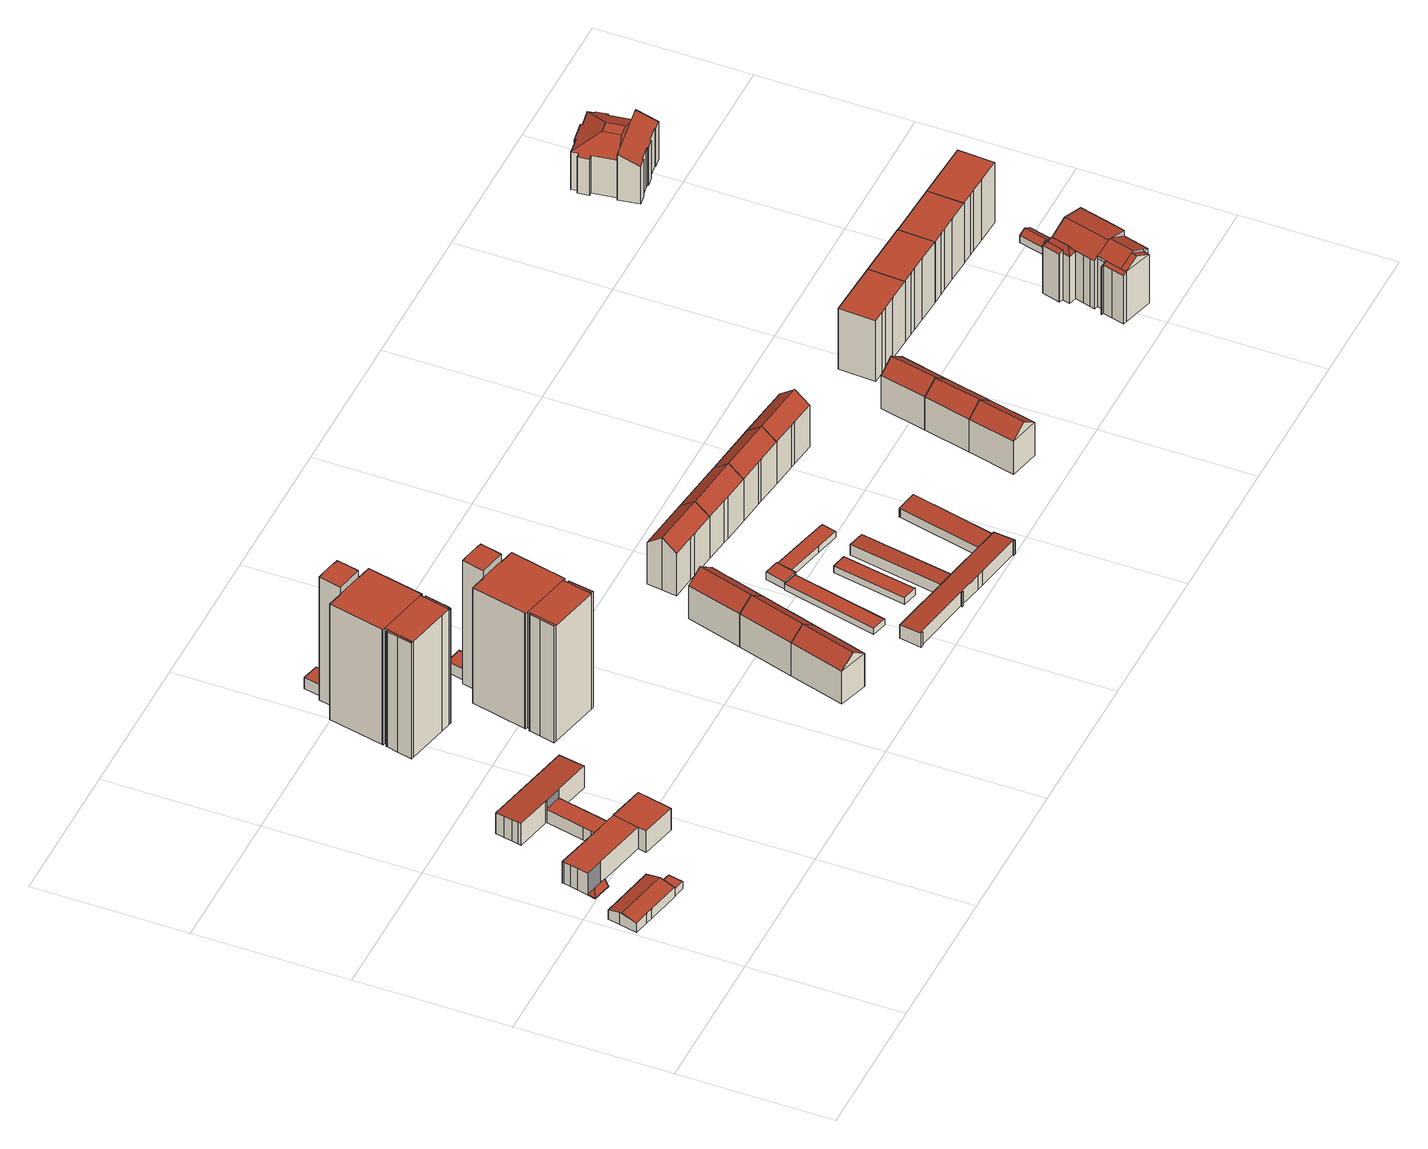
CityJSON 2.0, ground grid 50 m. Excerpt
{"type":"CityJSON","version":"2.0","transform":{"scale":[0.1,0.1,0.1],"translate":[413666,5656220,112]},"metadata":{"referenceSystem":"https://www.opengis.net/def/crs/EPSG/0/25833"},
"CityObjects":{
"building1":{"type":"Building","attributes":{"Dachtyp_tdc":"tdcFreeFormRoof","Gemeindeschluessel":14612000,"Dachneigung":14.28,"QualitaetDacherkennung":90,"Geometrietyp2DReferenz":"3000","measuredHeight":4.74,"function":"31001_9998","roofType":"5000"},"geometry":[{"type":"Solid","lod":"2","boundaries":[[[[0,1,2,3]],[[1,4,5,2]],[[4,6,7,5]],[[6,8,9,7]],[[8,10,11,9]],[[10,12,13,11]],[[12,14,15,13]],[[14,0,3,15]],[[16,14,12,10,17]],[[4,1,0,16,17,8,6]],[[10,8,17]],[[0,14,16]],[[3,2,5,7,9,11,13,15]]]],"semantics":{"surfaces":[{"type":"WallSurface"},{"type":"RoofSurface"},{"type":"GroundSurface"}],"values":[[0,0,0,0,0,0,0,0,1,1,0,0,2]]}}]},
"building2":{"type":"Building","attributes":{"Dachtyp_tdc":"tdcPolyFlatRoof","Gemeindeschluessel":14612000,"Dachneigung":0,"QualitaetDacherkennung":52,"Geometrietyp2DReferenz":"3000","measuredHeight":2.76,"function":"31001_9998","roofType":"1000"},"geometry":[{"type":"Solid","lod":"2","boundaries":[[[[18,19,20,21]],[[19,22,23,20]],[[22,24,25,23]],[[24,26,27,25]],[[26,18,21,27]],[[26,24,22,19,18]],[[21,20,23,25,27]]]],"semantics":{"surfaces":[{"type":"WallSurface"},{"type":"RoofSurface"},{"type":"GroundSurface"}],"values":[[0,0,0,0,0,1,2]]}}]},
"building3":{"type":"Building","attributes":{"Gemeindeschluessel":14612000,"Geometrietyp2DReferenz":"3000","function":"31001_9998","roofType":"9999"},"children":["building3-1","building3-2","building3-3","building3-4","building3-5"]},
"building3-1":{"type":"BuildingPart","attributes":{"Dachtyp_tdc":"tdcPolyFlatRoof","Dachneigung":0,"QualitaetDacherkennung":55,"Geometrietyp2DReferenz":"3000","measuredHeight":8.08,"roofType":"1000"},"parents":["building3"],"geometry":[{"type":"MultiSurface","lod":"2","boundaries":[[[28,29,30,31,32]],[[33,34,35,36,37]],[[38,39,40,41]],[[39,42,43,40]],[[42,44,45,43]],[[44,46,47,45]],[[46,48,49,47]],[[48,50,49]],[[46,44,42,39,38,34,33,29,28,48]],[[31,30,37,36,41,40,43,45,47,49]]],"semantics":{"surfaces":[{"type":"WallSurface"},{"type":"RoofSurface"},{"type":"GroundSurface"}],"values":[0,0,0,0,0,0,0,0,1,2]}}]},
"building3-2":{"type":"BuildingPart","attributes":{"Dachtyp_tdc":"tdcPolyFlatRoof","Dachneigung":0,"QualitaetDacherkennung":83,"Geometrietyp2DReferenz":"3000","measuredHeight":4.84,"roofType":"1000"},"parents":["building3"],"geometry":[{"type":"MultiSurface","lod":"2","boundaries":[[[50,51,52,49]],[[51,53,54,52]],[[53,55,56,54]],[[55,57,58,56]],[[59,60,61,62]],[[60,63,64,61]],[[63,32,31,64]],[[32,63,60,59,57,55,53,51,50,65]],[[49,52,54,56,58,62,61,64,31,66]]],"semantics":{"surfaces":[{"type":"WallSurface"},{"type":"RoofSurface"},{"type":"GroundSurface"}],"values":[0,0,0,0,0,0,0,1,2]}}]},
"building3-3":{"type":"BuildingPart","attributes":{"Dachtyp_tdc":"tdcPolyFlatRoof","Dachneigung":0,"QualitaetDacherkennung":49,"Geometrietyp2DReferenz":"3000","measuredHeight":8.12,"roofType":"1000"},"parents":["building3"],"geometry":[{"type":"MultiSurface","lod":"2","boundaries":[[[67,33,37,68]],[[69,70,30,29]],[[69,71,72,70]],[[71,73,74,72]],[[73,67,68,74]],[[73,71,69,29,33,67]],[[68,37,30,70,72,74]]],"semantics":{"surfaces":[{"type":"WallSurface"},{"type":"RoofSurface"},{"type":"GroundSurface"}],"values":[0,0,0,0,0,1,2]}}]},
"building3-4":{"type":"BuildingPart","attributes":{"Dachtyp_tdc":"tdcPolyFlatRoof","Dachneigung":3.36,"QualitaetDacherkennung":77,"Geometrietyp2DReferenz":"3000","measuredHeight":8.3,"roofType":"2100"},"parents":["building3"],"geometry":[{"type":"MultiSurface","lod":"2","boundaries":[[[75,76,77,58,57]],[[76,78,79,77]],[[78,80,81,79]],[[80,82,83,81]],[[82,84,85,83]],[[84,86,87,85]],[[86,88,89,87]],[[88,90,91,89]],[[90,92,62,91]],[[92,59,62]],[[90,88,86,84,82,80,78,76,75,92]],[[58,77,79,81,83,85,87,89,91,62]]],"semantics":{"surfaces":[{"type":"WallSurface"},{"type":"RoofSurface"},{"type":"GroundSurface"}],"values":[0,0,0,0,0,0,0,0,0,0,1,2]}}]},
"building3-5":{"type":"BuildingPart","attributes":{"Dachtyp_tdc":"tdcFreeFormRoof","Dachneigung":56.75,"QualitaetDacherkennung":20,"Geometrietyp2DReferenz":"3000","measuredHeight":2.25,"roofType":"5000"},"parents":["building3"],"geometry":[{"type":"MultiSurface","lod":"2","boundaries":[[[93,94,95,96]],[[94,97,41,95]],[[35,98,99,36]],[[98,93,96,99]],[[97,94,100]],[[94,93,98,100]],[[98,35,97,100]],[[96,95,41,36,99]]],"semantics":{"surfaces":[{"type":"WallSurface"},{"type":"RoofSurface"},{"type":"GroundSurface"}],"values":[0,0,0,0,1,1,1,2]}}]},
"building4":{"type":"Building","attributes":{"Gemeindeschluessel":14612000,"Geometrietyp2DReferenz":"3000","function":"31001_9998","roofType":"9999"},"children":["building4-1","building4-2","building4-3","building4-4","building4-5","building4-6"]},
"building4-1":{"type":"BuildingPart","attributes":{"Dachtyp_tdc":"tdcPolyFlatRoof","Dachneigung":0,"QualitaetDacherkennung":45,"Geometrietyp2DReferenz":"3000","measuredHeight":4.09,"roofType":"1000"},"parents":["building4"],"geometry":[{"type":"MultiSurface","lod":"2","boundaries":[[[101,102,103,104]],[[102,105,106,103]],[[107,101,104,108]],[[107,105,102,101]],[[104,103,106,108]]],"semantics":{"surfaces":[{"type":"WallSurface"},{"type":"RoofSurface"},{"type":"GroundSurface"}],"values":[0,0,0,1,2]}}]},
"building4-2":{"type":"BuildingPart","attributes":{"Dachtyp_tdc":"tdcFreeFormRoof","Dachneigung":56.11,"QualitaetDacherkennung":26,"Geometrietyp2DReferenz":"3000","measuredHeight":44.16,"roofType":"5000"},"parents":["building4"],"geometry":[{"type":"MultiSurface","lod":"2","boundaries":[[[109,110,111,112]],[[110,113,114,111]],[[113,115,116,114]],[[117,115,113]],[[118,117,113,110]],[[118,110,109]],[[117,118,109,115]],[[112,111,114,116]]],"semantics":{"surfaces":[{"type":"WallSurface"},{"type":"RoofSurface"},{"type":"GroundSurface"}],"values":[0,0,0,1,1,1,1,2]}}]},
"building4-3":{"type":"BuildingPart","attributes":{"Dachtyp_tdc":"tdcPolyFlatRoof","Dachneigung":0,"QualitaetDacherkennung":41,"Geometrietyp2DReferenz":"3000","measuredHeight":46.63,"roofType":"1000"},"parents":["building4"],"geometry":[{"type":"MultiSurface","lod":"2","boundaries":[[[119,106,105]],[[119,120,121,106]],[[120,122,123,121]],[[122,124,123]],[[125,126,127]],[[125,128,129,126]],[[128,130,108,129]],[[130,107,108]],[[128,125,122,120,119,130]],[[106,121,123,126,129,108]]],"semantics":{"surfaces":[{"type":"WallSurface"},{"type":"RoofSurface"},{"type":"GroundSurface"}],"values":[0,0,0,0,0,0,0,0,1,2]}}]},
"building4-4":{"type":"BuildingPart","attributes":{"Dachtyp_tdc":"tdcFreeFormRoof","Dachneigung":44.93,"QualitaetDacherkennung":40,"Geometrietyp2DReferenz":"3000","measuredHeight":44.19,"roofType":"5000"},"parents":["building4"],"geometry":[{"type":"MultiSurface","lod":"2","boundaries":[[[131,132,133,134]],[[132,135,136,133]],[[135,137,138,136]],[[139,140,141,142]],[[139,131,134,140]],[[137,135,143]],[[135,132,131,139,144,143]],[[139,142,144]],[[142,137,143,144]],[[134,133,136,138,141,140]]],"semantics":{"surfaces":[{"type":"WallSurface"},{"type":"RoofSurface"},{"type":"GroundSurface"}],"values":[0,0,0,0,0,1,1,1,1,2]}}]},
"building4-5":{"type":"BuildingPart","attributes":{"Dachtyp_tdc":"tdcPolyFlatRoof","Dachneigung":0,"QualitaetDacherkennung":53,"Geometrietyp2DReferenz":"3000","measuredHeight":43.76,"roofType":"1000"},"parents":["building4"],"geometry":[{"type":"MultiSurface","lod":"2","boundaries":[[[145,146,147,116,115]],[[146,142,141,147]],[[137,148,149,138]],[[150,151,109,112,152]],[[150,148,137,142,146,145,151]],[[112,116,147,141,138,149,152]]],"semantics":{"surfaces":[{"type":"WallSurface"},{"type":"RoofSurface"},{"type":"GroundSurface"}],"values":[0,0,0,0,1,2]}}]},
"building4-6":{"type":"BuildingPart","attributes":{"Dachtyp_tdc":"tdcPolyFlatRoof","Dachneigung":0,"QualitaetDacherkennung":60,"Geometrietyp2DReferenz":"3000","measuredHeight":43.77,"roofType":"1000"},"parents":["building4"],"geometry":[{"type":"MultiSurface","lod":"2","boundaries":[[[148,153,154,149]],[[153,155,156,154]],[[155,157,158,156]],[[157,127,126,158]],[[124,159,160,123]],[[159,161,162,160]],[[161,150,152,162]],[[150,161,159,124,127,157,155,153,148]],[[149,154,156,158,126,123,160,162,152]]],"semantics":{"surfaces":[{"type":"WallSurface"},{"type":"RoofSurface"},{"type":"GroundSurface"}],"values":[0,0,0,0,0,0,0,1,2]}}]},
"building5":{"type":"Building","attributes":{"Gemeindeschluessel":14612000,"Geometrietyp2DReferenz":"3000","function":"31001_9998","roofType":"9999"},"children":["building5-1","building5-2","building5-3","building5-4","building5-5","building5-6"]},
"building5-1":{"type":"BuildingPart","attributes":{"Dachtyp_tdc":"tdcPolyFlatRoof","Dachneigung":0,"QualitaetDacherkennung":74,"Geometrietyp2DReferenz":"3000","measuredHeight":44.19,"roofType":"1000"},"parents":["building5"],"geometry":[{"type":"MultiSurface","lod":"2","boundaries":[[[163,164,165,166,167]],[[164,168,169,165]],[[168,170,171,169]],[[170,172,173,171]],[[172,174,175,176,173]],[[172,170,168,164,163,174]],[[176,166,165,169,171,173]]],"semantics":{"surfaces":[{"type":"WallSurface"},{"type":"RoofSurface"},{"type":"GroundSurface"}],"values":[0,0,0,0,0,1,2]}}]},
"building5-2":{"type":"BuildingPart","attributes":{"Dachtyp_tdc":"tdcPolyFlatRoof","Dachneigung":0,"QualitaetDacherkennung":41,"Geometrietyp2DReferenz":"3000","measuredHeight":46.55,"roofType":"1000"},"parents":["building5"],"geometry":[{"type":"MultiSurface","lod":"2","boundaries":[[[177,178,179,180,181]],[[178,182,183,184,179]],[[185,186,187]],[[185,188,189,186]],[[188,190,191,189]],[[190,192,191]],[[188,185,182,178,177,190]],[[180,179,184,186,189,191]]],"semantics":{"surfaces":[{"type":"WallSurface"},{"type":"RoofSurface"},{"type":"GroundSurface"}],"values":[0,0,0,0,0,0,1,2]}}]},
"building5-3":{"type":"BuildingPart","attributes":{"Dachtyp_tdc":"tdcPolyFlatRoof","Dachneigung":0,"QualitaetDacherkennung":63,"Geometrietyp2DReferenz":"3000","measuredHeight":43.73,"roofType":"1000"},"parents":["building5"],"geometry":[{"type":"MultiSurface","lod":"2","boundaries":[[[183,193,194,184]],[[193,195,196,194]],[[195,197,198,196]],[[197,199,200,198]],[[199,201,200]],[[202,203,204]],[[202,205,206,203]],[[205,207,208,206]],[[207,209,210,208]],[[209,187,186,210]],[[209,207,205,202,199,197,195,193,183,187]],[[184,194,196,198,200,203,206,208,210,186]]],"semantics":{"surfaces":[{"type":"WallSurface"},{"type":"RoofSurface"},{"type":"GroundSurface"}],"values":[0,0,0,0,0,0,0,0,0,0,1,2]}}]},
"building5-4":{"type":"BuildingPart","attributes":{"Dachtyp_tdc":"tdcPolyFlatRoof","Dachneigung":3.86,"QualitaetDacherkennung":61,"Geometrietyp2DReferenz":"3000","measuredHeight":44.02,"roofType":"2100"},"parents":["building5"],"geometry":[{"type":"MultiSurface","lod":"2","boundaries":[[[211,212,213,214]],[[212,215,216,213]],[[215,217,218,219,216]],[[215,212,211,220,217]],[[219,214,213,216]]],"semantics":{"surfaces":[{"type":"WallSurface"},{"type":"RoofSurface"},{"type":"GroundSurface"}],"values":[0,0,0,1,2]}}]},
"building5-5":{"type":"BuildingPart","attributes":{"Dachtyp_tdc":"tdcPolyFlatRoof","Dachneigung":0,"QualitaetDacherkennung":42,"Geometrietyp2DReferenz":"3000","measuredHeight":4.1,"roofType":"1000"},"parents":["building5"],"geometry":[{"type":"MultiSurface","lod":"2","boundaries":[[[192,221,222,191]],[[221,223,224,222]],[[223,181,180,224]],[[181,223,221,192]],[[191,222,224,180]]],"semantics":{"surfaces":[{"type":"WallSurface"},{"type":"RoofSurface"},{"type":"GroundSurface"}],"values":[0,0,0,1,2]}}]},
"building5-6":{"type":"BuildingPart","attributes":{"Dachtyp_tdc":"tdcPolyFlatRoof","Dachneigung":0,"QualitaetDacherkennung":57,"Geometrietyp2DReferenz":"3000","measuredHeight":43.72,"roofType":"1000"},"parents":["building5"],"geometry":[{"type":"MultiSurface","lod":"2","boundaries":[[[201,225,211,214,200]],[[218,167,166,219]],[[175,204,203,176]],[[175,167,218,220,225,201,204]],[[203,200,214,219,166,176]]],"semantics":{"surfaces":[{"type":"WallSurface"},{"type":"RoofSurface"},{"type":"GroundSurface"}],"values":[0,0,0,1,2]}}]},
"building6":{"type":"Building","attributes":{"Dachtyp_tdc":"tdcFreeFormRoof","Gemeindeschluessel":14612000,"Dachneigung":37.16,"QualitaetDacherkennung":89,"Geometrietyp2DReferenz":"3000","measuredHeight":16.33,"function":"31001_9998","roofType":"5000"},"geometry":[{"type":"Solid","lod":"2","boundaries":[[[[226,227,228,229]],[[227,230,231,228]],[[230,232,233,231]],[[232,234,235,233]],[[234,236,237,235]],[[236,226,229,237]],[[234,232,230,238,239,236]],[[239,238,227,226]],[[226,236,239]],[[230,227,238]],[[229,228,231,233,235,237]]]],"semantics":{"surfaces":[{"type":"WallSurface"},{"type":"RoofSurface"},{"type":"GroundSurface"}],"values":[[0,0,0,0,0,0,1,1,0,0,2]]}}]},
"building7":{"type":"Building","attributes":{"Dachtyp_tdc":"tdcGableRoof","Gemeindeschluessel":14612000,"Dachneigung":36.97,"QualitaetDacherkennung":92,"Geometrietyp2DReferenz":"3000","measuredHeight":16.32,"function":"31001_9998","roofType":"3100"},"geometry":[{"type":"Solid","lod":"2","boundaries":[[[[240,241,242,243]],[[241,230,231,242]],[[230,244,245,231]],[[244,227,228,245]],[[227,246,247,228]],[[246,248,249,247]],[[248,250,251,249]],[[250,252,253,251]],[[252,240,243,253]],[[248,246,227,244]],[[244,230,241,240,252,250,248]],[[243,242,231,245,228,247,249,251,253]]]],"semantics":{"surfaces":[{"type":"WallSurface"},{"type":"RoofSurface"},{"type":"GroundSurface"}],"values":[[0,0,0,0,0,0,0,0,0,1,1,2]]}}]},
"building8":{"type":"Building","attributes":{"Dachtyp_tdc":"tdcFreeFormRoof","Gemeindeschluessel":14612000,"Dachneigung":36.75,"QualitaetDacherkennung":87,"Geometrietyp2DReferenz":"3000","measuredHeight":16.34,"function":"31001_9998","roofType":"5000"},"geometry":[{"type":"Solid","lod":"2","boundaries":[[[[246,254,255,247]],[[254,256,257,255]],[[256,258,259,257]],[[258,260,261,259]],[[260,262,263,261]],[[262,250,251,263]],[[250,246,247,251]],[[262,260,258,256,264,248,250]],[[248,264,254,246]],[[256,254,264]],[[246,250,248]],[[247,255,257,259,261,263,251]]]],"semantics":{"surfaces":[{"type":"WallSurface"},{"type":"RoofSurface"},{"type":"GroundSurface"}],"values":[[0,0,0,0,0,0,0,1,1,0,0,2]]}}]},
"building9":{"type":"Building","attributes":{"Dachtyp_tdc":"tdcPolyFlatRoof","Gemeindeschluessel":14612000,"Dachneigung":0,"QualitaetDacherkennung":76,"Geometrietyp2DReferenz":"3000","measuredHeight":2.21,"function":"31001_2463","roofType":"1000"},"geometry":[{"type":"Solid","lod":"2","boundaries":[[[[265,266,267,268]],[[266,269,270,267]],[[269,271,272,270]],[[271,273,274,272]],[[273,265,268,274]],[[273,271,269,266,265]],[[268,267,270,272,274]]]],"semantics":{"surfaces":[{"type":"WallSurface"},{"type":"RoofSurface"},{"type":"GroundSurface"}],"values":[[0,0,0,0,0,1,2]]}}]},
"building10":{"type":"Building","attributes":{"Dachtyp_tdc":"tdcGableRoof","Gemeindeschluessel":14612000,"Dachneigung":37.41,"QualitaetDacherkennung":75,"Geometrietyp2DReferenz":"3000","measuredHeight":19.54,"function":"31001_9998","roofType":"3100"},"geometry":[{"type":"Solid","lod":"2","boundaries":[[[[275,276,277,278]],[[276,279,280,277]],[[279,281,282,280]],[[281,283,284,282]],[[283,285,286,284]],[[285,287,288,286]],[[287,289,290,288]],[[289,275,278,290]],[[285,283,281,279,276,275]],[[275,289,287,285]],[[278,277,280,282,284,286,288,290]]]],"semantics":{"surfaces":[{"type":"WallSurface"},{"type":"RoofSurface"},{"type":"GroundSurface"}],"values":[[0,0,0,0,0,0,0,0,1,1,2]]}}]},
"building11":{"type":"Building","attributes":{"Dachtyp_tdc":"tdcPolyFlatRoof","Gemeindeschluessel":14612000,"Dachneigung":4.14,"QualitaetDacherkennung":70,"Geometrietyp2DReferenz":"3000","measuredHeight":5.42,"function":"31001_9998","roofType":"2100"},"geometry":[{"type":"Solid","lod":"2","boundaries":[[[[291,292,293,294]],[[292,295,296,293]],[[295,297,298,296]],[[297,299,300,298]],[[299,301,302,300]],[[301,303,304,302]],[[303,305,306,304]],[[305,307,308,306]],[[307,309,310,308]],[[309,311,312,310]],[[311,313,314,312]],[[313,315,316,314]],[[315,317,318,316]],[[317,319,320,318]],[[319,321,322,320]],[[321,323,324,322]],[[323,325,326,324]],[[325,327,328,326]],[[327,329,330,328]],[[329,331,332,330]],[[333,334,335,336]],[[334,291,294,335]],[[334,333,331,329,327,325,323,321,319,317,315,313,311,309,307,305,303,301,299,297,295,292,291]],[[294,293,296,298,300,302,304,306,308,310,312,314,316,318,320,322,324,326,328,330,332,336,335]],[[331,333,336,332]]]],"semantics":{"surfaces":[{"type":"WallSurface"},{"type":"RoofSurface"},{"type":"GroundSurface"}],"values":[[0,0,0,0,0,0,0,0,0,0,0,0,0,0,0,0,0,0,0,0,0,0,1,2,0]]}}]},
"building12":{"type":"Building","attributes":{"Dachtyp_tdc":"tdcPolyFlatRoof","Gemeindeschluessel":14612000,"Dachneigung":2.74,"QualitaetDacherkennung":58,"Geometrietyp2DReferenz":"3000","measuredHeight":3.02,"function":"31001_2463","roofType":"2100"},"geometry":[{"type":"Solid","lod":"2","boundaries":[[[[337,338,339,272]],[[338,340,341,339]],[[340,342,343,341]],[[342,344,345,343]],[[344,346,274,345]],[[346,337,272,274]],[[346,344,342,340,338,337]],[[272,339,341,343,345,274]]]],"semantics":{"surfaces":[{"type":"WallSurface"},{"type":"RoofSurface"},{"type":"GroundSurface"}],"values":[[0,0,0,0,0,0,1,2]]}}]},
"building13":{"type":"Building","attributes":{"Dachtyp_tdc":"tdcPolyFlatRoof","Gemeindeschluessel":14612000,"Dachneigung":0,"QualitaetDacherkennung":79,"Geometrietyp2DReferenz":"3000","measuredHeight":2.5,"function":"31001_2463","roofType":"1000"},"geometry":[{"type":"Solid","lod":"2","boundaries":[[[[347,348,349,350]],[[348,351,352,349]],[[351,353,354,352]],[[353,355,356,354]],[[355,357,358,356]],[[357,347,350,358]],[[357,355,353,351,348,347]],[[350,349,352,354,356,358]]]],"semantics":{"surfaces":[{"type":"WallSurface"},{"type":"RoofSurface"},{"type":"GroundSurface"}],"values":[[0,0,0,0,0,0,1,2]]}}]},
"building14":{"type":"Building","attributes":{"Dachtyp_tdc":"tdcPolyFlatRoof","Gemeindeschluessel":14612000,"Dachneigung":4.33,"QualitaetDacherkennung":87,"Geometrietyp2DReferenz":"3000","measuredHeight":4.08,"function":"31001_2463","roofType":"2100"},"geometry":[{"type":"Solid","lod":"2","boundaries":[[[[359,360,361,362]],[[360,363,364,361]],[[363,365,366,364]],[[365,359,362,366]],[[365,363,360,359]],[[362,361,364,366]]]],"semantics":{"surfaces":[{"type":"WallSurface"},{"type":"RoofSurface"},{"type":"GroundSurface"}],"values":[[0,0,0,0,1,2]]}}]},
"building15":{"type":"Building","attributes":{"Dachtyp_tdc":"tdcPolyFlatRoof","Gemeindeschluessel":14612000,"Dachneigung":0,"QualitaetDacherkennung":48,"Geometrietyp2DReferenz":"3000","measuredHeight":2.3,"function":"31001_2463","roofType":"1000"},"geometry":[{"type":"Solid","lod":"2","boundaries":[[[[367,368,369,370]],[[368,371,372,369]],[[371,373,374,372]],[[373,375,376,374]],[[375,377,378,376]],[[377,367,370,378]],[[377,375,373,371,368,367]],[[370,369,372,374,376,378]]]],"semantics":{"surfaces":[{"type":"WallSurface"},{"type":"RoofSurface"},{"type":"GroundSurface"}],"values":[[0,0,0,0,0,0,1,2]]}}]},
"building16":{"type":"Building","attributes":{"Dachtyp_tdc":"tdcFreeFormRoof","Gemeindeschluessel":14612000,"Dachneigung":37.46,"QualitaetDacherkennung":74,"Geometrietyp2DReferenz":"3000","measuredHeight":19.56,"function":"31001_9998","roofType":"5000"},"geometry":[{"type":"Solid","lod":"2","boundaries":[[[[379,380,381,382]],[[380,383,384,381]],[[383,276,277,384]],[[276,289,290,277]],[[289,385,386,290]],[[385,379,382,386]],[[387,385,289,275]],[[380,379,387,275,276,383]],[[379,385,387]],[[289,276,275]],[[382,381,384,277,290,386]]]],"semantics":{"surfaces":[{"type":"WallSurface"},{"type":"RoofSurface"},{"type":"GroundSurface"}],"values":[[0,0,0,0,0,0,1,1,0,0,2]]}}]},
"building17":{"type":"Building","attributes":{"Dachtyp_tdc":"tdcPolyFlatRoof","Gemeindeschluessel":14612000,"Dachneigung":3.91,"QualitaetDacherkennung":74,"Geometrietyp2DReferenz":"3000","measuredHeight":3.69,"function":"31001_2463","roofType":"2100"},"geometry":[{"type":"Solid","lod":"2","boundaries":[[[[388,389,390,391]],[[389,392,393,390]],[[392,394,395,393]],[[394,396,397,395]],[[396,388,391,397]],[[396,394,392,389,388]],[[391,390,393,395,397]]]],"semantics":{"surfaces":[{"type":"WallSurface"},{"type":"RoofSurface"},{"type":"GroundSurface"}],"values":[[0,0,0,0,0,1,2]]}}]},
"building18":{"type":"Building","attributes":{"Dachtyp_tdc":"tdcGableRoof","Gemeindeschluessel":14612000,"Dachneigung":37.3,"QualitaetDacherkennung":74,"Geometrietyp2DReferenz":"3000","measuredHeight":19.56,"function":"31001_9998","roofType":"3100"},"geometry":[{"type":"Solid","lod":"2","boundaries":[[[[398,379,382,399]],[[379,387,400,382]],[[387,385,386,400]],[[385,401,402,386]],[[401,403,404,402]],[[403,405,406,404]],[[405,407,408,406]],[[407,398,399,408]],[[403,401,385,387]],[[387,379,398,407,405,403]],[[399,382,400,386,402,404,406,408]]]],"semantics":{"surfaces":[{"type":"WallSurface"},{"type":"RoofSurface"},{"type":"GroundSurface"}],"values":[[0,0,0,0,0,0,0,0,1,1,2]]}}]},
"building19":{"type":"Building","attributes":{"Dachtyp_tdc":"tdcFreeFormRoof","Gemeindeschluessel":14612000,"Dachneigung":37.46,"QualitaetDacherkennung":74,"Geometrietyp2DReferenz":"3000","measuredHeight":19.6,"function":"31001_9998","roofType":"5000"},"geometry":[{"type":"Solid","lod":"2","boundaries":[[[[409,410,411,412]],[[410,413,414,411]],[[413,415,416,414]],[[415,405,406,416]],[[417,409,401,403]],[[413,410,417,403,405,415]],[[410,409,417]],[[401,405,403]],[[406,402,412,411,414,416]],[[405,401,402,406]],[[401,409,412,402]]]],"semantics":{"surfaces":[{"type":"WallSurface"},{"type":"RoofSurface"},{"type":"GroundSurface"}],"values":[[0,0,0,0,1,1,0,0,2,0,0]]}}]},
"building20":{"type":"Building","attributes":{"Dachtyp_tdc":"tdcGableRoof","Gemeindeschluessel":14612000,"Dachneigung":37.13,"QualitaetDacherkennung":88,"Geometrietyp2DReferenz":"3000","measuredHeight":16.35,"function":"31001_9998","roofType":"3100"},"geometry":[{"type":"Solid","lod":"2","boundaries":[[[[418,419,420,421]],[[419,422,423,420]],[[422,424,425,423]],[[424,418,421,425]],[[422,419,426]],[[418,424,427]],[[419,418,427,426]],[[424,422,426,427]],[[421,420,423,425]]]],"semantics":{"surfaces":[{"type":"WallSurface"},{"type":"RoofSurface"},{"type":"GroundSurface"}],"values":[[0,0,0,0,0,0,1,1,2]]}}]},
"building21":{"type":"Building","attributes":{"Dachtyp_tdc":"tdcGableRoof","Gemeindeschluessel":14612000,"Dachneigung":37.4,"QualitaetDacherkennung":92,"Geometrietyp2DReferenz":"3000","measuredHeight":16.39,"function":"31001_9998","roofType":"3100"},"geometry":[{"type":"Solid","lod":"2","boundaries":[[[[419,428,429,420]],[[428,430,431,429]],[[430,422,423,431]],[[422,419,420,423]],[[430,428,432]],[[419,422,433]],[[428,419,433,432]],[[422,430,432,433]],[[420,429,431,423]]]],"semantics":{"surfaces":[{"type":"WallSurface"},{"type":"RoofSurface"},{"type":"GroundSurface"}],"values":[[0,0,0,0,0,0,1,1,2]]}}]},
"building22":{"type":"Building","attributes":{"Dachtyp_tdc":"tdcGableRoof","Gemeindeschluessel":14612000,"Dachneigung":37.47,"QualitaetDacherkennung":85,"Geometrietyp2DReferenz":"3000","measuredHeight":16.39,"function":"31001_9998","roofType":"3100"},"geometry":[{"type":"Solid","lod":"2","boundaries":[[[[428,434,435,429]],[[434,436,437,435]],[[436,430,431,437]],[[430,428,429,431]],[[436,434,438]],[[428,430,439]],[[434,428,439,438]],[[430,436,438,439]],[[429,435,437,431]]]],"semantics":{"surfaces":[{"type":"WallSurface"},{"type":"RoofSurface"},{"type":"GroundSurface"}],"values":[[0,0,0,0,0,0,1,1,2]]}}]},
"building23":{"type":"Building","attributes":{"Dachtyp_tdc":"tdcPolyFlatRoof","Gemeindeschluessel":14612000,"Dachneigung":0,"QualitaetDacherkennung":78,"Geometrietyp2DReferenz":"3000","measuredHeight":22.97,"function":"31001_9998","roofType":"1000"},"geometry":[{"type":"Solid","lod":"2","boundaries":[[[[440,441,442,443]],[[441,444,445,442]],[[444,446,447,445]],[[446,448,449,447]],[[448,450,451,449]],[[450,452,453,451]],[[452,440,443,453]],[[452,450,448,446,444,441,440]],[[443,442,445,447,449,451,453]]]],"semantics":{"surfaces":[{"type":"WallSurface"},{"type":"RoofSurface"},{"type":"GroundSurface"}],"values":[[0,0,0,0,0,0,0,1,2]]}}]},
"building24":{"type":"Building","attributes":{"Dachtyp_tdc":"tdcPolyFlatRoof","Gemeindeschluessel":14612000,"Dachneigung":0,"QualitaetDacherkennung":85,"Geometrietyp2DReferenz":"3000","measuredHeight":23.07,"function":"31001_9998","roofType":"1000"},"geometry":[{"type":"Solid","lod":"2","boundaries":[[[[454,455,456,457]],[[455,450,458,456]],[[450,448,459,458]],[[448,460,461,459]],[[460,462,463,461]],[[462,464,465,463]],[[464,454,457,465]],[[464,462,460,448,450,455,454]],[[457,456,458,459,461,463,465]]]],"semantics":{"surfaces":[{"type":"WallSurface"},{"type":"RoofSurface"},{"type":"GroundSurface"}],"values":[[0,0,0,0,0,0,0,1,2]]}}]},
"building25":{"type":"Building","attributes":{"Gemeindeschluessel":14612000,"Geometrietyp2DReferenz":"3000","function":"31001_9998","roofType":"9999"},"children":["building25-1","building25-2","building25-3","building25-4","building25-5","building25-6"]},
"building25-1":{"type":"BuildingPart","attributes":{"Dachtyp_tdc":"tdcGableRoof","Dachneigung":30.38,"QualitaetDacherkennung":61,"Geometrietyp2DReferenz":"3000","measuredHeight":21.58,"roofType":"3100"},"parents":["building25"],"geometry":[{"type":"MultiSurface","lod":"2","boundaries":[[[466,467,468,469,470]],[[467,471,472,473,468]],[[471,467,474]],[[475,471,474,476,477]],[[467,466,476,474]],[[473,478,469,468]]],"semantics":{"surfaces":[{"type":"WallSurface"},{"type":"RoofSurface"},{"type":"GroundSurface"}],"values":[0,0,0,1,1,2]}}]},
"building25-2":{"type":"BuildingPart","attributes":{"Dachtyp_tdc":"tdcGableRoof","Dachneigung":11.81,"QualitaetDacherkennung":35,"Geometrietyp2DReferenz":"3000","measuredHeight":21.8,"roofType":"3100"},"parents":["building25"],"geometry":[{"type":"MultiSurface","lod":"2","boundaries":[[[479,480,481,482,483]],[[480,484,485,481]],[[484,486,487,485]],[[486,488,489,490,487]],[[491,492,493,494,495]],[[492,496,497,493]],[[496,498,499,497]],[[498,500,501,502,499]],[[492,491,488,486,484,480,479,503,504]],[[504,505,506,500,498,496,492]],[[502,507,482,481,485,487,490,494,493,497,499]]],"semantics":{"surfaces":[{"type":"WallSurface"},{"type":"RoofSurface"},{"type":"GroundSurface"}],"values":[0,0,0,0,0,0,0,0,1,1,2]}}]},
"building25-3":{"type":"BuildingPart","attributes":{"Dachtyp_tdc":"tdcPolyFlatRoof","Dachneigung":31.44,"QualitaetDacherkennung":54,"Geometrietyp2DReferenz":"3000","measuredHeight":18.95,"roofType":"2100"},"parents":["building25"],"geometry":[{"type":"MultiSurface","lod":"2","boundaries":[[[508,509,510,511,512]],[[509,513,514,510]],[[513,515,516,514]],[[515,517,518,519,516]],[[515,513,509,508,517]],[[519,511,510,514,516]]],"semantics":{"surfaces":[{"type":"WallSurface"},{"type":"RoofSurface"},{"type":"GroundSurface"}],"values":[0,0,0,0,1,2]}}]},
"building25-4":{"type":"BuildingPart","attributes":{"Dachtyp_tdc":"tdcGableRoof","Dachneigung":29.55,"QualitaetDacherkennung":81,"Geometrietyp2DReferenz":"3000","measuredHeight":21.89,"roofType":"3100"},"parents":["building25"],"geometry":[{"type":"MultiSurface","lod":"2","boundaries":[[[520,483,482,521]],[[501,522,523,502]],[[522,470,469,523]],[[524,475,477,476,525,526,505,527,503,528]],[[529,522,501,506,526,525]],[[522,529,466,470]],[[520,530,524,528,479,483]],[[521,482,507,502,523,469,478]]],"semantics":{"surfaces":[{"type":"WallSurface"},{"type":"RoofSurface"},{"type":"GroundSurface"}],"values":[0,0,0,1,1,0,0,2]}}]},
"building25-5":{"type":"BuildingPart","attributes":{"Dachtyp_tdc":"tdcPolyFlatRoof","Dachneigung":29.57,"QualitaetDacherkennung":74,"Geometrietyp2DReferenz":"3000","measuredHeight":18.91,"roofType":"2100"},"parents":["building25"],"geometry":[{"type":"MultiSurface","lod":"2","boundaries":[[[472,531,532,473]],[[531,533,534,532]],[[533,535,536,534]],[[535,537,538,536]],[[537,539,540,538]],[[539,530,520,521,540]],[[539,537,535,533,531,472,541,530]],[[521,478,473,532,534,536,538,540]]],"semantics":{"surfaces":[{"type":"WallSurface"},{"type":"RoofSurface"},{"type":"GroundSurface"}],"values":[0,0,0,0,0,0,1,2]}}]},
"building25-6":{"type":"BuildingPart","attributes":{"Dachtyp_tdc":"tdcFreeFormRoof","Dachneigung":62.15,"QualitaetDacherkennung":23,"Geometrietyp2DReferenz":"3000","measuredHeight":20.19,"roofType":"5000"},"parents":["building25"],"geometry":[{"type":"MultiSurface","lod":"2","boundaries":[[[542,512,511,543]],[[518,495,494,519]],[[489,542,543,490]],[[544,495,518]],[[545,544,518,512,542]],[[545,542,489]],[[544,545,489,495]],[[543,511,519,494,490]]],"semantics":{"surfaces":[{"type":"WallSurface"},{"type":"RoofSurface"},{"type":"GroundSurface"}],"values":[0,0,0,1,1,1,1,2]}}]},
"building26":{"type":"Building","attributes":{"Dachtyp_tdc":"tdcPolyFlatRoof","Gemeindeschluessel":14612000,"Dachneigung":0,"QualitaetDacherkennung":76,"Geometrietyp2DReferenz":"3000","measuredHeight":22.89,"function":"31001_9998","roofType":"1000"},"geometry":[{"type":"Solid","lod":"2","boundaries":[[[[546,547,548,549]],[[547,550,463,548]],[[550,551,461,463]],[[551,552,553,461]],[[552,554,555,553]],[[554,556,557,555]],[[556,546,549,557]],[[556,554,552,551,550,547,546]],[[549,548,463,461,553,555,557]]]],"semantics":{"surfaces":[{"type":"WallSurface"},{"type":"RoofSurface"},{"type":"GroundSurface"}],"values":[[0,0,0,0,0,0,0,1,2]]}}]},
"building27":{"type":"Building","attributes":{"Dachtyp_tdc":"tdcGableRoof","Gemeindeschluessel":14612000,"Dachneigung":28.75,"QualitaetDacherkennung":74,"Geometrietyp2DReferenz":"3000","measuredHeight":3.77,"function":"31001_9998","roofType":"3100"},"geometry":[{"type":"Solid","lod":"2","boundaries":[[[[558,559,560,561]],[[559,562,563,560]],[[562,564,565,563]],[[564,558,561,565]],[[562,559,566]],[[558,564,567]],[[559,558,567,566]],[[564,562,566,567]],[[561,560,563,565]]]],"semantics":{"surfaces":[{"type":"WallSurface"},{"type":"RoofSurface"},{"type":"GroundSurface"}],"values":[[0,0,0,0,0,0,1,1,2]]}}]},
"building28":{"type":"Building","attributes":{"Dachtyp_tdc":"tdcPolyFlatRoof","Gemeindeschluessel":14612000,"Dachneigung":0,"QualitaetDacherkennung":79,"Geometrietyp2DReferenz":"3000","measuredHeight":22.79,"function":"31001_9998","roofType":"1000"},"geometry":[{"type":"Solid","lod":"2","boundaries":[[[[568,569,570,571,572,573,574]],[[575,576,569,568]],[[576,554,570,569]],[[554,552,571,570]],[[552,577,572,571]],[[577,578,573,572]],[[578,579,574,573]],[[579,575,568,574]],[[579,578,577,552,554,576,575]]]],"semantics":{"surfaces":[{"type":"GroundSurface"},{"type":"WallSurface"},{"type":"RoofSurface"}],"values":[[0,1,1,1,1,1,1,1,2]]}}]},
"building29":{"type":"Building","attributes":{"Gemeindeschluessel":14612000,"Geometrietyp2DReferenz":"3000","function":"31001_9998","roofType":"9999"},"children":["building29-1","building29-2"]},
"building29-1":{"type":"BuildingPart","attributes":{"Dachtyp_tdc":"tdcCutTentRoof","Dachneigung":25.43,"QualitaetDacherkennung":79,"Geometrietyp2DReferenz":"3000","measuredHeight":17.6,"roofType":"9999"},"parents":["building29"],"geometry":[{"type":"MultiSurface","lod":"2","boundaries":[[[580,581,582,583]],[[581,584,585,582]],[[584,586,587,585]],[[586,588,589,587]],[[588,590,591,589]],[[590,592,593,591]],[[592,594,595,593]],[[594,596,597,595]],[[596,598,599,597]],[[598,600,601,599]],[[600,602,603,601]],[[602,604,605,603]],[[604,606,607,605]],[[606,608,609,607]],[[610,580,583,611]],[[588,586,584,581,580,610,612,613]],[[598,596,594,592,590,588,613,614]],[[608,606,604,602,600,598,614,615]],[[610,608,615,612]],[[615,614,613,612]],[[583,582,585,587,589,591,593,595,597,599,601,603,605,607,609,611]]],"semantics":{"surfaces":[{"type":"WallSurface"},{"type":"RoofSurface"},{"type":"GroundSurface"}],"values":[0,0,0,0,0,0,0,0,0,0,0,0,0,0,0,1,1,1,1,1,2]}}]},
"building29-2":{"type":"BuildingPart","attributes":{"Dachtyp_tdc":"tdcPolyFlatRoof","Dachneigung":23.54,"QualitaetDacherkennung":43,"Geometrietyp2DReferenz":"3000","measuredHeight":17.2,"roofType":"2100"},"parents":["building29"],"geometry":[{"type":"MultiSurface","lod":"2","boundaries":[[[616,617,618,619,620,621,622,623,624,625,626,627,628,629,611,609,630]],[[631,632,617,616]],[[632,633,618,617]],[[633,634,619,618]],[[634,635,620,619]],[[635,636,621,620]],[[636,637,622,621]],[[637,638,623,622]],[[638,639,624,623]],[[639,640,625,624]],[[640,641,626,625]],[[641,642,627,626]],[[642,643,628,627]],[[643,644,629,628]],[[644,645,611,629]],[[645,610,611]],[[646,609,608]],[[646,647,630,609]],[[647,631,616,630]],[[647,646,645,644,643,642,641,640,639,638,637,636,635,634,633,632,631]]],"semantics":{"surfaces":[{"type":"GroundSurface"},{"type":"WallSurface"},{"type":"RoofSurface"}],"values":[0,1,1,1,1,1,1,1,1,1,1,1,1,1,1,1,1,1,1,2]}}]}
},
"vertices":[
[202,350,52],[192,301,40],[192,301,5],[202,350,5],[81,324,40],[81,324,5],[58,329,40],[58,329,5],[9,339,40],[9,339,5],[22,397,50],[22,397,5],[29,436,40],[29,436,5],[212,398,40],[212,398,5],[202,351,53],[20,388,53],
[192,301,33],[202,350,33],[202,350,6],[192,301,6],[230,344,33],[230,344,6],[242,342,33],[242,342,6],[232,293,33],[232,293,6],
[355,563,88],[356,563,88],[356,563,7],[355,563,7],[355,563,55],[337,477,88],[160,516,88],[160,516,8],[160,516,7],[337,477,7],[98,530,88],[106,564,88],[106,564,7],[98,530,7],[111,588,88],[111,588,7],[116,610,88],[116,610,7],[117,616,88],[117,616,7],[291,577,88],[291,577,7],[291,577,55],
[295,577,55],[295,577,7],[302,607,55],[302,607,7],[308,635,55],[308,635,7],[336,760,55],[336,760,7],[396,747,55],[389,716,55],[389,716,7],[396,747,7],[383,688,55],[383,688,7],[295,576,55],[295,576,7],
[331,450,88],[331,450,7],[474,537,88],[474,537,7],[455,451,88],[455,451,7],[448,424,88],[448,424,7],
[336,760,90],[332,761,90],[332,761,7],[216,787,90],[216,787,7],[219,798,89],[219,798,7],[223,818,88],[223,818,7],[229,845,86],[229,845,7],[235,874,85],[235,874,7],[533,808,85],[533,808,7],[513,721,90],[513,721,7],[396,747,90],
[154,489,8],[92,503,8],[92,503,7],[154,489,7],[98,530,8],[157,503,29],[157,503,7],[109,513,29],
[573,1614,60],[628,1602,60],[628,1602,19],[573,1614,19],[615,1541,60],[615,1541,19],[560,1553,60],[560,1553,19],
[615,1262,455],[621,1261,455],[621,1261,19],[615,1262,19],[602,1174,455],[602,1174,19],[595,1175,455],[595,1175,19],[599,1178,461],[617,1258,461],
[615,1541,485],[631,1537,485],[631,1537,19],[615,1465,485],[615,1465,19],[615,1465,457],[529,1484,485],[529,1484,19],[529,1484,457],[545,1556,485],[545,1556,19],[560,1553,485],
[430,1264,457],[437,1297,457],[437,1297,19],[430,1264,19],[438,1301,457],[438,1301,19],[446,1300,457],[446,1300,19],[419,1214,457],[419,1214,19],[426,1213,19],[426,1213,457],[441,1297,461],[423,1217,461],
[595,1175,457],[563,1183,457],[563,1183,19],[448,1310,457],[448,1310,19],[617,1273,457],[615,1262,457],[617,1273,19],
[440,1312,457],[440,1312,19],[441,1315,457],[441,1315,19],[480,1495,457],[480,1495,19],[664,1455,457],[664,1455,19],[624,1272,457],[624,1272,19],
[652,870,459],[645,872,459],[645,872,17],[652,870,17],[652,870,454],[656,920,459],[656,920,17],[664,955,459],[664,955,17],[664,958,459],[664,958,17],[672,956,459],[672,956,454],[672,956,17],
[844,1197,483],[860,1193,483],[860,1193,17],[844,1197,17],[844,1197,58],[844,1122,483],[844,1122,455],[844,1122,17],[758,1141,483],[758,1141,17],[758,1141,455],[774,1212,483],[774,1212,17],[787,1209,483],[787,1209,17],[787,1209,58],
[844,1121,455],[844,1121,17],[891,1111,455],[891,1111,17],[850,928,455],[850,928,17],[842,929,455],[842,929,17],[842,929,454],[674,968,455],[674,968,17],[674,968,454],[668,970,455],[668,970,17],[668,973,455],[668,973,17],[708,1152,455],[708,1152,17],
[839,917,452],[847,915,452],[847,915,17],[839,917,17],[828,830,457],[828,830,17],[820,832,457],[820,832,454],[820,832,17],[830,875,454],
[801,1271,58],[801,1271,17],[858,1258,58],[858,1258,17],
[839,917,454],
[1130,193,135],[1183,373,135],[1183,373,10],[1130,193,10],[1280,344,135],[1280,344,10],[1265,293,135],[1265,293,10],[1248,239,135],[1248,239,10],[1225,164,136],[1225,164,10],[1232,358,173],[1178,179,173],
[1313,455,135],[1302,419,135],[1302,419,10],[1313,455,10],[1231,358,173],[1231,358,10],[1238,556,135],[1238,556,10],[1286,542,173],[1286,542,10],[1335,527,135],[1335,527,10],[1319,473,135],[1319,473,10],
[1292,738,134],[1292,738,10],[1390,708,135],[1390,708,10],[1373,655,135],[1373,655,10],[1368,637,135],[1368,637,10],[1357,600,135],[1357,600,10],[1340,723,173],
[1493,219,28],[1444,231,28],[1444,231,6],[1493,219,6],[1517,539,28],[1517,539,6],[1520,539,28],[1520,539,6],[1566,528,28],[1566,528,6],
[1554,832,208],[1548,784,170],[1548,784,12],[1554,832,12],[1464,794,170],[1464,794,12],[1444,797,170],[1444,797,12],[1365,807,170],[1365,807,12],[1372,855,208],[1372,855,12],[1378,904,170],[1378,904,12],[1560,881,170],[1560,881,12],
[1656,49,56],[1657,54,55],[1657,54,2],[1656,49,2],[1457,90,55],[1457,90,2],[1457,85,56],[1457,85,2],[1450,86,56],[1450,86,2],[1464,159,50],[1464,159,2],[1570,140,50],[1570,140,2],[1599,135,50],[1599,135,2],[1612,132,50],[1612,132,2],[1647,126,50],[1647,126,2],[1660,124,50],[1660,124,2],[1675,121,50],[1675,121,2],[1732,111,50],[1732,111,2],[1867,86,50],[1867,86,2],[1933,74,50],[1933,74,2],[1935,74,50],[1935,74,2],[1922,2,56],[1922,2,2],[1916,3,56],[1916,3,2],[1917,7,55],[1917,7,2],[1765,34,55],[1765,34,2],[1742,38,55],[1742,38,2],[1662,53,55],[1661,48,56],[1661,48,2],[1662,53,2],
[1520,539,34],[1537,605,34],[1537,605,6],[1585,593,36],[1585,593,6],[1572,544,36],[1572,544,6],[1569,527,36],[1569,527,6],[1566,528,36],
[1649,192,28],[1599,202,28],[1599,202,3],[1649,192,3],[1643,442,28],[1643,442,3],[1692,432,28],[1692,432,3],[1670,313,28],[1670,313,3],[1649,195,28],[1649,195,3],
[1730,429,44],[1788,418,39],[1788,418,3],[1730,429,3],[1732,111,39],[1732,111,3],[1675,121,44],[1675,121,3],
[1572,544,30],[1585,593,30],[1585,593,7],[1572,544,7],[1713,562,30],[1713,562,7],[1791,542,30],[1791,542,7],[1779,494,30],[1779,494,7],[1701,513,30],[1701,513,7],
[1733,760,170],[1648,771,170],[1648,771,12],[1733,760,12],[1628,774,170],[1628,774,12],[1745,858,170],[1745,858,12],[1739,809,208],
[1867,86,39],[1931,360,39],[1931,360,7],[1867,86,7],[1932,365,39],[1932,365,7],[1998,350,44],[1998,350,7],[1933,74,44],[1933,74,7],
[1814,750,170],[1814,750,12],[1739,809,12],[1929,835,170],[1929,835,12],[1923,786,208],[1923,786,12],[1917,737,170],[1917,737,12],[1832,748,170],[1832,748,12],
[2110,812,170],[2098,714,170],[2098,714,12],[2110,812,12],[2016,725,170],[2016,725,12],[1999,727,170],[1999,727,12],[2104,763,208],
[2227,139,133],[2263,293,133],[2263,293,8],[2227,139,8],[2361,270,133],[2361,270,8],[2325,117,133],[2325,117,8],[2312,282,171],[2275,128,171],
[2299,446,133],[2299,446,8],[2396,423,133],[2396,423,8],[2347,434,172],[2312,282,172],
[2335,597,133],[2335,597,8],[2432,574,133],[2432,574,8],[2383,586,172],[2348,434,172],
[2494,654,237],[2476,655,237],[2476,655,7],[2494,654,7],[2435,657,237],[2435,657,7],[2442,776,237],[2442,776,7],[2629,766,237],[2629,766,7],[2623,648,237],[2623,648,7],[2545,652,237],[2545,652,7],
[2681,645,237],[2662,646,237],[2662,646,6],[2681,645,6],[2623,648,6],[2629,766,6],[2818,756,237],[2818,756,6],[2812,638,237],[2812,638,6],[2732,642,237],[2732,642,6],
[3061,101,188],[3056,81,188],[3056,81,4],[3061,101,4],[3061,101,185],[2957,108,194],[2957,108,193],[2957,108,4],[3004,95,220],[2962,126,194],[3009,114,220],[2975,123,201],[2962,126,4],
[2984,210,193],[2971,213,185],[2971,213,4],[2984,210,4],[2984,210,185],[2975,229,185],[2975,229,4],[2981,251,185],[2981,251,4],[2989,280,185],[2989,280,181],[2989,280,4],[3011,365,185],[3071,349,222],[3071,349,4],[3011,365,4],[3011,365,181],[3142,330,207],[3142,330,4],[3112,217,207],[3112,217,4],[3102,179,207],[3102,179,186],[3102,179,4],[2998,206,202],[3032,197,222],[3035,196,222],[3044,194,220],[3032,197,4],
[2970,311,194],[2957,315,185],[2957,315,4],[2970,311,4],[2970,311,181],[2957,317,185],[2957,317,4],[2973,375,185],[2973,375,4],[2986,372,194],[2986,372,181],[2986,372,4],
[2976,181,185],[2976,181,4],[3080,96,185],[3080,96,4],[2976,181,194],[3016,112,223],[3038,196,223],[3032,197,220],[2984,210,194],[3061,101,197],[2976,181,193],
[2944,111,186],[2944,111,4],[2955,152,186],[2955,152,4],[2963,182,186],[2963,182,4],[2957,183,182],[2957,183,4],[2957,186,182],[2957,186,4],[2962,126,193],
[2963,287,181],[2963,287,4],[2995,356,206],[2979,296,206],
[2871,635,235],[2853,636,235],[2853,636,6],[2871,635,6],[2812,638,235],[2818,756,235],[3004,747,235],[3004,747,6],[2998,629,235],[2998,629,6],[2923,633,235],[2923,633,6],
[3106,372,30],[3145,521,30],[3145,521,5],[3106,372,5],[3189,509,30],[3189,509,5],[3150,360,30],[3150,360,5],[3167,515,43],[3128,366,43],
[3057,626,7],[3040,627,7],[2998,629,7],[3004,747,7],[3199,737,7],[3193,619,7],[3109,623,7],[3057,626,235],[3040,627,235],[3199,737,235],[3193,619,235],[3109,623,235],
[2852,1722,146],[2841,1720,141],[2841,1720,5],[2852,1722,5],[2836,1756,141],[2836,1756,5],[2847,1757,146],[2847,1757,5],[2843,1779,146],[2843,1779,5],[2898,1787,146],[2898,1787,5],[2897,1792,144],[2897,1792,5],[2964,1802,144],[2964,1802,5],[2965,1796,147],[2965,1796,5],[3020,1805,147],[3020,1805,5],[3024,1784,147],[3024,1784,5],[3035,1785,141],[3035,1785,5],[3040,1749,141],[3040,1749,5],[3029,1748,147],[3029,1748,5],[3041,1668,147],[3041,1668,5],[2864,1641,146],[2864,1641,5],[2932,1660,181],[2923,1717,181],[2963,1723,181],[2972,1666,181],
[3061,1602,5],[3029,1597,5],[3028,1600,5],[2979,1593,5],[2979,1589,5],[2977,1588,5],[2949,1584,5],[2946,1584,5],[2946,1588,5],[2938,1587,5],[2897,1580,5],[2897,1577,5],[2864,1572,5],[2854,1640,5],[3051,1669,5],[3061,1602,147],[3029,1597,147],[3028,1600,149],[2979,1593,148],[2979,1589,147],[2977,1588,147],[2949,1584,147],[2946,1584,147],[2946,1588,148],[2938,1587,148],[2897,1580,148],[2897,1577,147],[2864,1572,147],[2854,1640,177],[2864,1641,177],[3041,1668,177],[3051,1669,177]
]}
